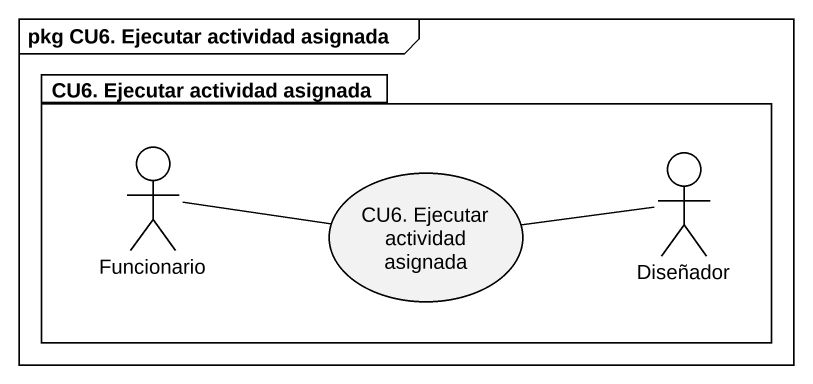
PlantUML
@startuml
mainframe pkg CU6. Ejecutar actividad asignada
package "CU6. Ejecutar actividad asignada" as CU6_Ejecutar_actividad {
  actor Funcionario
  usecase "CU6. Ejecutar actividad asignada" as CU6_Ejecutar_actividad_2
  actor Diseñador
}
Funcionario -right- CU6_Ejecutar_actividad_2
CU6_Ejecutar_actividad_2 -right- Diseñador
@enduml
